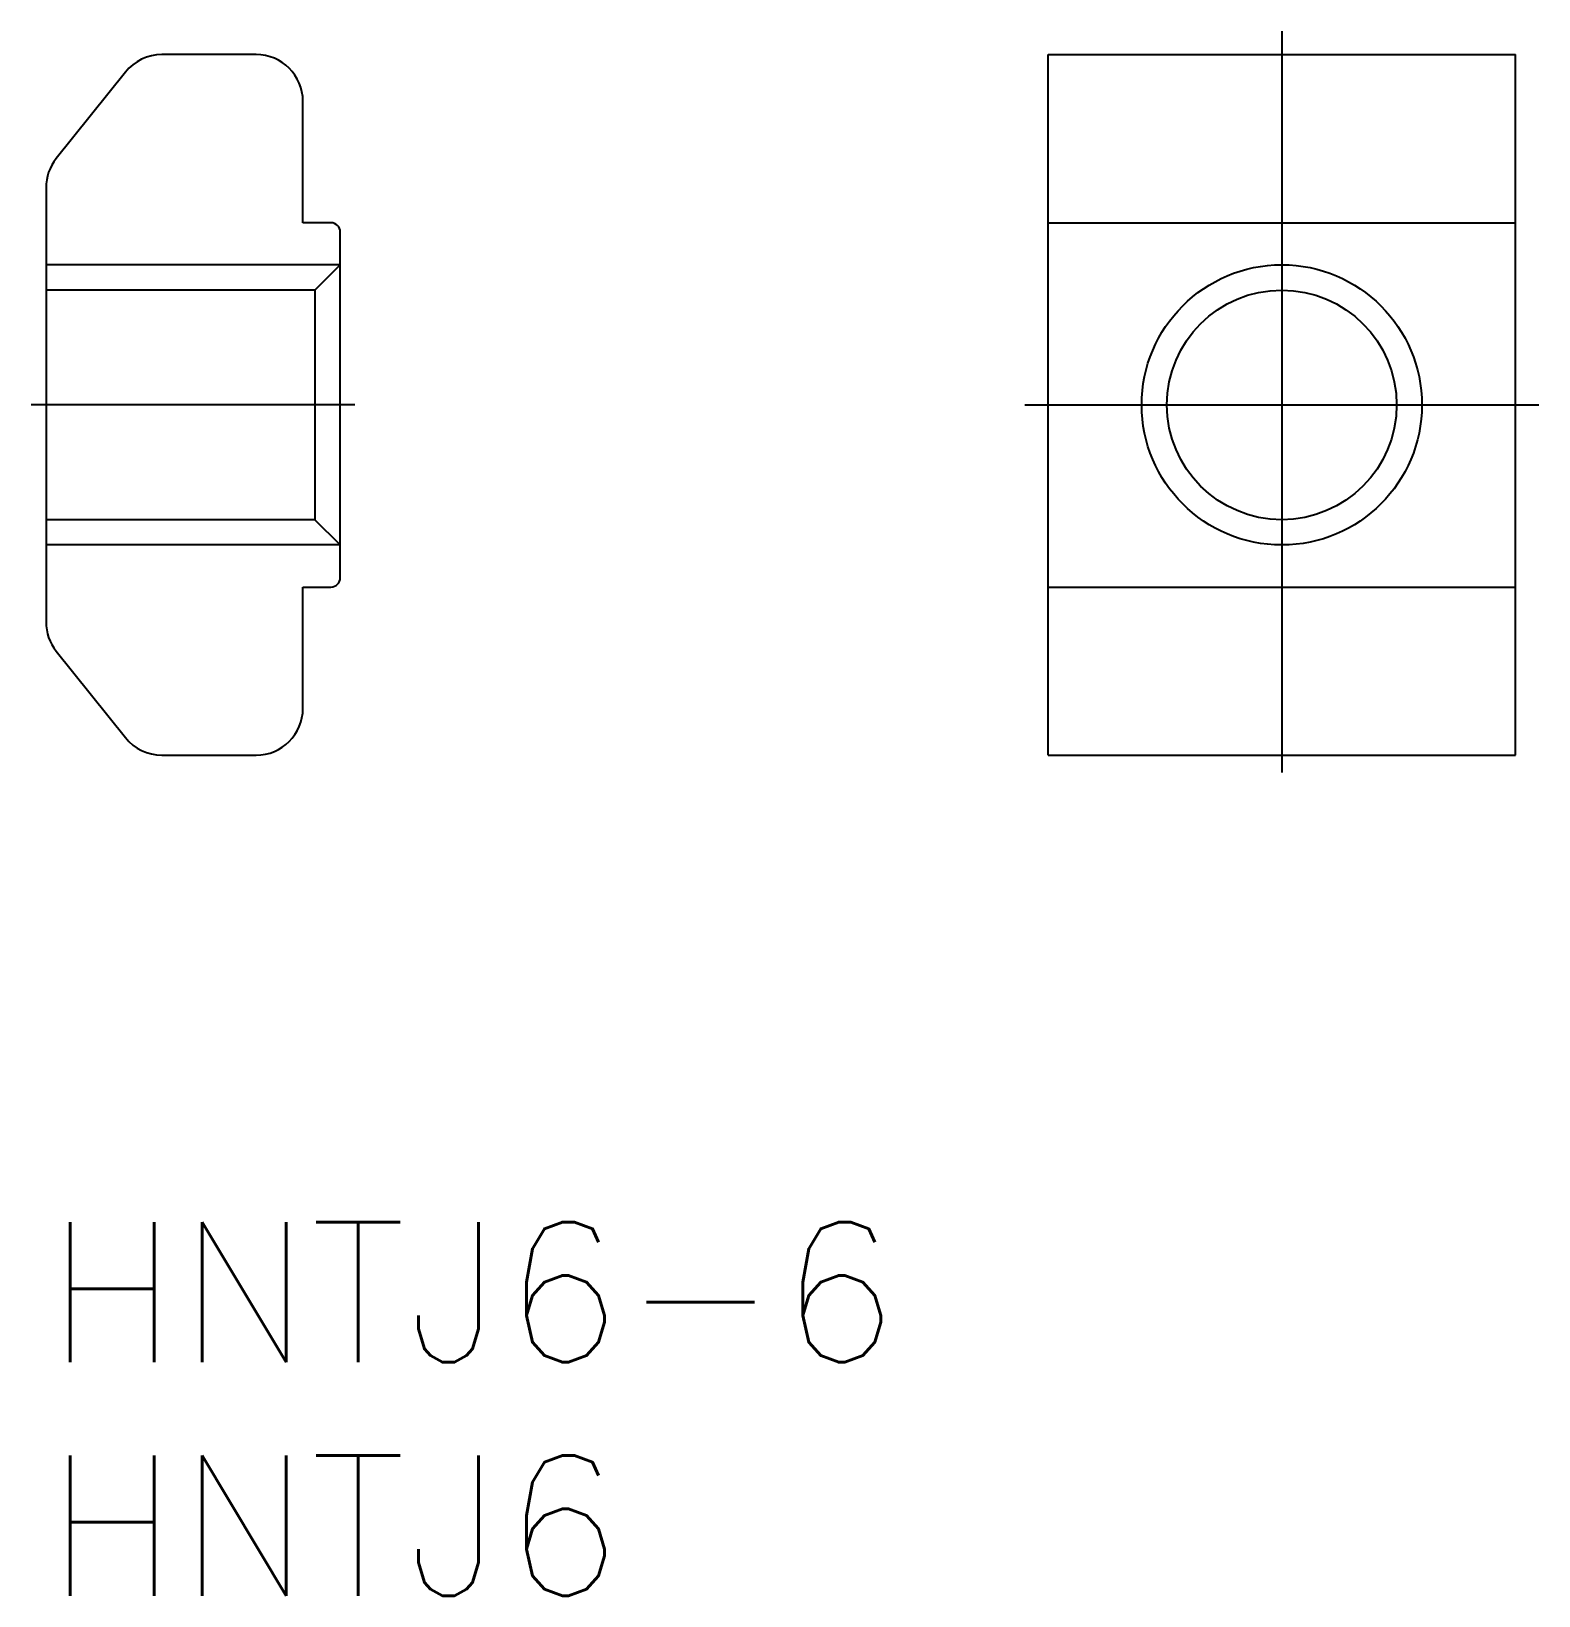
# Model space of a CAD drawing. Extents: x -0.3 to 32, y -8 to 25.5.
import ezdxf

# ---------------------------------------------------------------- set-up
doc = ezdxf.new("R2010")
doc.units = 0
doc.header["$LTSCALE"] = 0.5
doc.linetypes.add('CENTER', pattern=[50.8, 31.75, -6.35, 6.35, -6.35])
doc.linetypes.add('DASHED', pattern=[19.05, 12.7, -6.35])
for name, color, linetype in [('MSM_CENTER', 1, 'CENTER'), ('MSM_CONTINUOUS', 7, 'CONTINUOUS'), ('MSM_DASHED', 4, 'DASHED'), ('MSM_NARROW', 5, 'CONTINUOUS'), ('MSM_PART_NUMBER', 7, 'CONTINUOUS')]:
    doc.layers.add(name, color=color, linetype=linetype)
doc.styles.get("Standard").update_dxf_attribs({"font": 'txt.shx', "height": 3, "bigfont": 'bigfont.shx'})

msp = doc.modelspace()

# ---------------------------------------------------------------- linework, layer by layer
at = {"layer": 'MSM_CENTER'}
for p, q in [((26.457, 25.5), (26.457, 9.5)), ((6.615, 17.5), (-0.315, 17.5)), ((20.957, 17.5), (31.957, 17.5))]:
    msp.add_line(p, q, dxfattribs=at)
at = {"layer": 'MSM_CONTINUOUS'}
for p, q in [((4.5, 25), (2.481, 25)), ((21.457, 25), (31.457, 25)), ((21.457, 10), (21.457, 25)), ((31.457, 10), (31.457, 25)), ((1.7, 24.625), (0.219, 22.774)), ((5.5, 21.4), (5.5, 24)), ((0, 22.149), (0, 12.851)), ((6.1, 21.4), (5.5, 21.4)), ((6.3, 13.8), (6.3, 21.2)), ((21.457, 21.4), (31.457, 21.4)), ((5.5, 11), (5.5, 13.6)), ((5.5, 13.6), (6.1, 13.6)), ((21.457, 13.6), (31.457, 13.6)), ((0.219, 12.226), (1.7, 10.375)), ((2.481, 10), (4.5, 10)), ((21.457, 10), (31.457, 10))]:
    msp.add_line(p, q, dxfattribs=at)
msp.add_circle((26.457, 17.5), 2.458, dxfattribs=at)
for centre, radius, start, end in [((2.481, 24), 1, 90, 141.3402), ((4.5, 24), 1, 0, 90), ((1, 22.149), 1, 141.3402, 180), ((6.1, 21.2), 0.2, 0, 90), ((6.1, 13.8), 0.2, 270, 0), ((1, 12.851), 1, 180, 218.6598), ((4.5, 11), 1, 270, 0), ((2.481, 11), 1, 218.6598, 270)]:
    msp.add_arc(centre, radius, start, end, dxfattribs=at)
at = {"layer": 'MSM_DASHED'}
for p, q in [((6.3, 20.5), (0, 20.5)), ((6.3, 20.5), (5.758, 19.959)), ((5.758, 19.959), (0, 19.959)), ((5.758, 19.959), (5.758, 15.041)), ((5.758, 15.041), (0, 15.041)), ((6.3, 14.5), (5.758, 15.041)), ((6.3, 14.5), (0, 14.5))]:
    msp.add_line(p, q, dxfattribs=at)
at = {"layer": 'MSM_NARROW'}
msp.add_circle((26.457, 17.5), 3, dxfattribs=at)

# ---------------------------------------------------------------- texts
at = {"layer": 'MSM_PART_NUMBER'}
for s, p in [('HNTJ6-6', (0, -3)), ('HNTJ6', (0, -8))]:
    msp.add_text(s, height=3, dxfattribs=at).set_placement(p)

doc.saveas('drawing.dxf')
